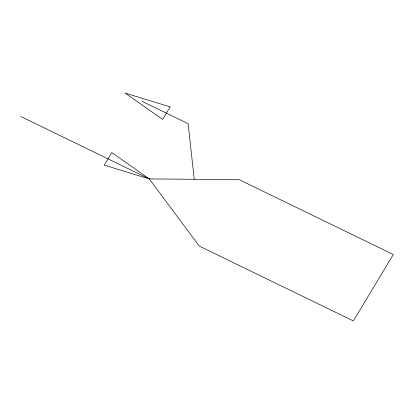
<?xml version="1.0" encoding="UTF-8"?>
<svg xmlns="http://www.w3.org/2000/svg" width="414" height="414" viewBox="0 0 414 414"><rect width="100%" height="100%" fill="white"/><g stroke="black" fill="none" stroke-linecap="round" stroke-linejoin="round"><path stroke-width="0.62" d="M149.304 178.915L239.163 179.65L393.3 254.506L353.375 320.933L199.243 246.071L149.304 178.915L111.79 152.585L104.24 165.139L149.304 178.915L20.7 116.458M142.106 101.347L188.137 123.703L194.233 179.283M170.118 106.843L162.573 119.398L125.059 93.067L170.118 106.843"/></g></svg>
